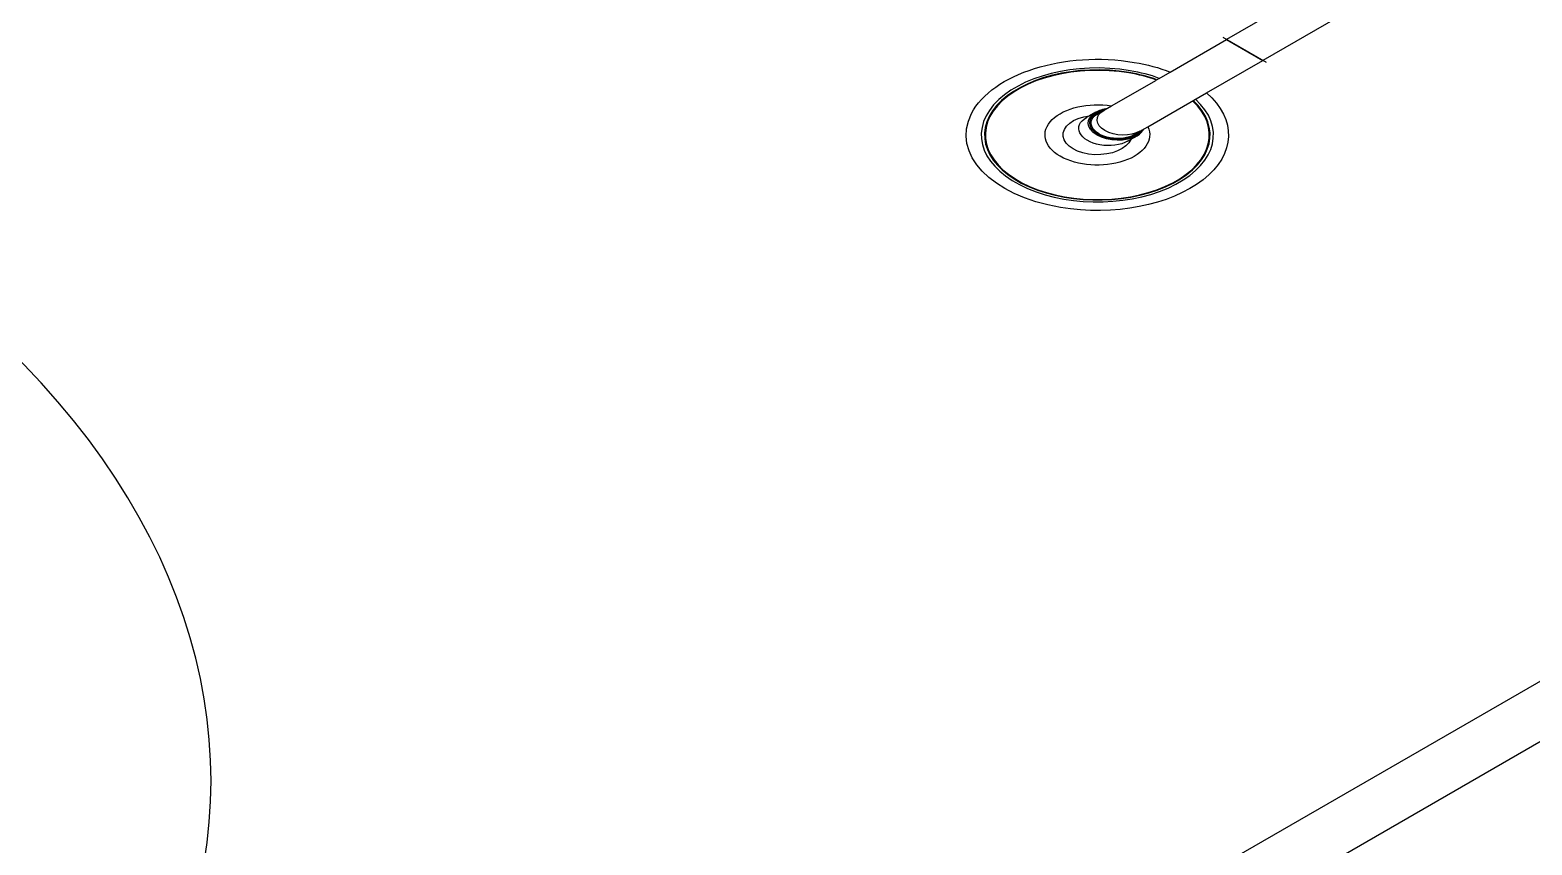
# Model space of a CAD drawing. Header units: millimetres. Extents: x 474.7 to 528.3, y 13.1 to 23.5.
# Drawn here: x 510.549 to 511.157, y 20.318 to 20.648 of the extents above; entities that cross this region are included whole.
import ezdxf

# ---------------------------------------------------------------- set-up
doc = ezdxf.new("R2010")
doc.units = ezdxf.units.MM
doc.header["$LTSCALE"] = 2.5
doc.linetypes.add('DASHDOT', pattern=[1, 0.5, -0.25, 0, -0.25])
doc.layers.add('I-ARQ', color=8, linetype='Continuous')

msp = doc.modelspace()

# ---------------------------------------------------------------- linework, layer by layer
at = {"layer": 'I-ARQ', "extrusion": (0, 0.816497, 0.57735)}
for p, q in [((511.41213, 20.52987, 17.3496), (510.55653, 20.03589, 18.04819)), ((511.43334, 20.51762, 17.36692), (510.57775, 20.02364, 18.06551))]:
    msp.add_line(p, q, dxfattribs=at)
at = {"layer": 'I-ARQ', "extrusion": (0, 0.816497, 0.57735), "elevation": 26.77936}
for points in [[(-511.11525, 2.03307), (-511.03349, 2.11483)], [(-511.12987, 2.04769), (-511.04811, 2.12945)]]:
    msp.add_lwpolyline(points, dxfattribs=at)
at = {"layer": 'I-ARQ', "ltscale": 0.06322, "extrusion": (0, 0.816497, 0.57735), "elevation": 26.77936}
for points in [[(-511.01068, 2.13764), (-511.03349, 2.11483)], [(-511.0253, 2.15226), (-511.04811, 2.12945)], [(-511.00627, 2.14206), (-511.01068, 2.13764)], [(-511.00157, 2.17599), (-511.0253, 2.15226)], [(-510.98024, 2.16809), (-510.98695, 2.16137)], [(-510.99485, 2.1827), (-511.00157, 2.17599)]]:
    msp.add_lwpolyline(points, dxfattribs=at)
at = {"layer": 'I-ARQ', "linetype": 'DASHDOT', "ltscale": 0.30975, "extrusion": (0, 0.816497, 0.57735), "elevation": 26.77936}
msp.add_lwpolyline([(-511.04957, 2.13091), (-511.03203, 2.11337)], dxfattribs=at)
at = {"layer": 'I-ARQ', "ltscale": 0.258125, "extrusion": (0, 0.816497, 0.57735), "elevation": 26.77936}
msp.add_lwpolyline([(-511.03349, 2.11483), (-511.04811, 2.12945)], dxfattribs=at)
at = {"layer": 'I-ARQ', "extrusion": (0, 0.816497, 0.57735), "elevation": 26.77936}
for points in [[(-511.0253, 2.15226, -0.700978), (-510.96625, 2.23266, -1), (-510.99613, 2.13084, -0.07613), (-511.01068, 2.13764)], [(-511.00627, 2.14206, 0.06962), (-510.99441, 2.1367, 5.480122), (-511.02089, 2.15667)], [(-511.00157, 2.17599, -3.836175), (-510.98695, 2.16137)], [(-510.9947, 2.18488, -1.802734), (-510.97806, 2.16824)]]:
    msp.add_lwpolyline(points, format="xyb", dxfattribs=at)
at = {"layer": 'I-ARQ', "ltscale": 0.06322, "extrusion": (0, 0.816497, 0.57735), "elevation": 26.77936}
for points in [[(-511.00627, 2.14206), (-511.00531, 2.14302, 0.067971), (-510.99404, 2.13797, 5.429636), (-511.01992, 2.15764)], [(-510.98695, 2.16137), (-511.00507, 2.14325, 0.067551), (-510.99394, 2.13828, 5.416932), (-511.01969, 2.15787)]]:
    msp.add_lwpolyline(points, format="xyb", dxfattribs=at)
at = {"layer": 'I-ARQ', "ltscale": 0.067121, "extrusion": (0, 0.816497, 0.57735), "elevation": 26.77936}
for points in [[(-510.98058, 2.16572), (-510.97806, 2.16824)], [(-510.97806, 2.16824), (-510.97678, 2.16952)]]:
    msp.add_lwpolyline(points, dxfattribs=at)
at = {"layer": 'I-ARQ', "ltscale": 0.067122, "extrusion": (0, 0.816497, 0.57735), "elevation": 26.77936}
msp.add_lwpolyline([(-510.99342, 2.18616), (-510.9973, 2.18228, 0.128945), (-510.99995, 2.17761)], format="xyb", dxfattribs=at)
at = {"layer": 'I-ARQ', "extrusion": (0, 0.816497, 0.57735)}
msp.add_arc((-510.02267, 2.63469, 26.77936), 0.6, 135, 225, dxfattribs=at)
at = {"layer": 'I-ARQ', "extrusion": (5.55112e-17, -0.816497, -0.57735)}
for centre, major_axis, ratio, start_param, end_param in [((510.9889, 20.61007, 17.23617), (-0.00832, 0.0048, -0.00679), 0.939692, 3.141597, 6.283189), ((510.98902, 20.61014, 17.23607), (-0.00796, 0.0046, -0.0065), 0.939693, 2.733002, 6.691777), ((510.99113, 20.61136, 17.23435), (-0.00731, 0.00422, -0.00597), 0.939693, 3.141593, 6.283185)]:
    msp.add_ellipse(centre, major_axis=major_axis, ratio=ratio, start_param=start_param, end_param=end_param, dxfattribs=at)
at = {"layer": 'I-ARQ', "extrusion": (1.66533e-16, -0.816497, -0.57735)}
msp.add_ellipse((510.98902, 20.61014, 17.23607), major_axis=(-0.00789, 0.00456, -0.00644), ratio=0.939693, start_param=2.754135, end_param=6.670643, dxfattribs=at)
at = {"layer": 'I-ARQ', "extrusion": (2.77556e-16, -0.816497, -0.57735)}
msp.add_ellipse((510.98893, 20.61009, 17.23614), major_axis=(0.00746, -0.00431, 0.00609), ratio=0.939693, start_param=1.070796, end_param=3.141564, dxfattribs=at)
at = {"layer": 'I-ARQ', "extrusion": (2.77556e-17, -0.816497, -0.57735)}
msp.add_ellipse((510.9889, 20.61007, 17.23617), major_axis=(-0.00831, 0.00481, -0.0068), ratio=0.942388, start_param=-0.000819, end_param=0.496805, dxfattribs=at)
at = {"layer": 'I-ARQ', "extrusion": (1.38778e-16, -0.816497, -0.57735)}
msp.add_ellipse((510.98893, 20.61009, 17.23614), major_axis=(-0.00746, 0.00431, -0.00609), ratio=0.939693, start_param=-0.000029, end_param=0.199444, dxfattribs=at)
at = {"layer": 'I-ARQ', "extrusion": (0, -0.816497, -0.57735)}
for centre, major_axis, ratio, start_param, end_param in [((510.98854, 20.60986, 17.23647), (0.01021, 0), 1, 3.953679, 4.114696), ((510.9851, 20.60788, 17.23927), (-0.00832, 0.0048, -0.00679), 0.939693, 4.212389, 6.283156), ((510.98854, 20.60986, 17.23647), (0, 0.0059, -0.00834), 1, 2.168494, 2.329509)]:
    msp.add_ellipse(centre, major_axis=major_axis, ratio=ratio, start_param=start_param, end_param=end_param, dxfattribs=at)
at = {"layer": 'I-ARQ', "extrusion": (-2.77556e-17, -0.816497, -0.57735)}
msp.add_ellipse((510.9851, 20.60788, 17.23927), major_axis=(-0.00832, 0.0048, -0.00679), ratio=0.939693, start_param=3.141564, end_param=4.212389, dxfattribs=at)
at = {"layer": 'I-ARQ', "extrusion": (1.11022e-16, -0.816497, -0.57735)}
msp.add_ellipse((510.98893, 20.61009, 17.23614), major_axis=(0.00746, -0.00431, 0.00609), ratio=0.939693, start_param=-0.000029, end_param=1.070796, dxfattribs=at)
at = {"layer": 'I-ARQ', "extrusion": (-8.32667e-17, -0.816497, -0.57735)}
msp.add_ellipse((510.98893, 20.61009, 17.23614), major_axis=(-0.00746, 0.00431, -0.00609), ratio=0.939693, start_param=2.942153, end_param=3.141564, dxfattribs=at)

doc.saveas('drawing.dxf')
